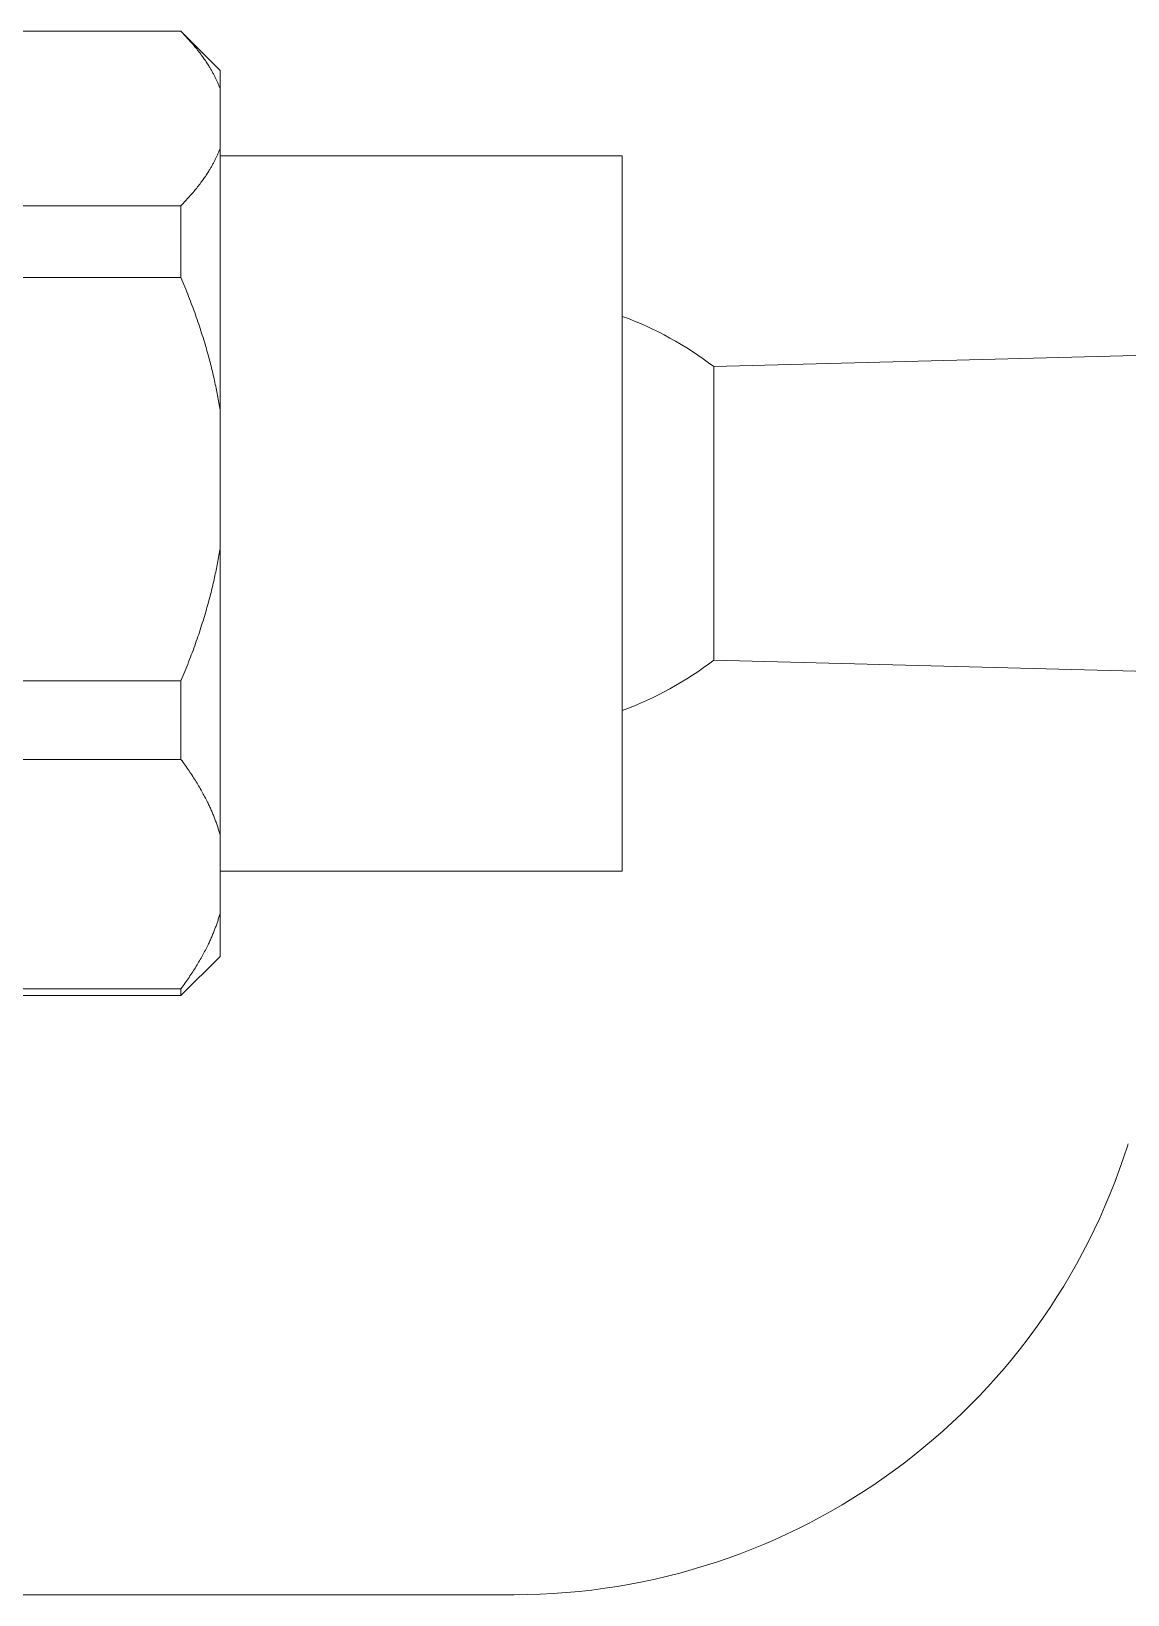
# Model space of a CAD drawing. Header units: millimetres. Extents: x 72 to 2826, y -203 to 794.
# Drawn here: x 1758.1613 to 1758.2149, y 386.011 to 386.0873 of the extents above; entities that cross this region are included whole.
import ezdxf

# ---------------------------------------------------------------- set-up
doc = ezdxf.new("R2010")
doc.units = ezdxf.units.MM
doc.layers.add('mobiliario', color=252, linetype='Continuous', lineweight=9)

# ---------------------------------------------------------------- blocks, each defined once
blk = doc.blocks.new('SE2')
at = {"layer": 'mobiliario'}
for q in [(128.3507127086128, 393.0225371118055), (154.1958411798507, 393.0225371118055)]:
    blk.add_line((154.1481483859375, 393.0225371118055), q, dxfattribs=at)
for centre, radius, start, end in [((154.1958411798507, 385.9156171118053), 7.106919999999995, 17.55821374510212, 90), ((-173.4382496115718, 282.2468913631313), 350.7510704624746, 17.55550343394372, 17.55821374510193)]:
    blk.add_arc(centre, radius, start, end, dxfattribs=at)
blk = doc.blocks.new('110-32-planta')
at = {"layer": 'mobiliario'}
for p, q in [((7.808806745959059, 4.103460785726351), (7.798299557537943, 4.103460785726351)), ((7.808806745959059, 4.10312668568174), (7.798299557537943, 4.10312668568174)), ((7.808806745959059, 4.10312668568174), (7.808806745959059, 4.103460785726351)), ((7.810715557537947, 4.101551974147465), (7.808806745959059, 4.103460785726351)), ((7.810715557537947, 4.101551974147465), (7.810715557537947, 4.09944799730886)), ((7.810715557537947, 4.095608844944774), (7.810715557537947, 4.09944799730886)), ((7.810715557537947, 4.09738078572635), (7.830363557537942, 4.09738078572635)), ((7.830363557537942, 4.062436785726351), (7.830363557537942, 4.09738078572635)), ((7.810715557537947, 4.095608844944774), (7.810715557537947, 4.081617057147646)), ((7.808806745959059, 4.091930156571894), (7.798299557537943, 4.091930156571894)), ((7.808806745959059, 4.088094379274139), (7.808806745959059, 4.091930156571894)), ((7.834830757537942, 4.087076785726349), (7.892936484396095, 4.088612026595303)), ((7.808806745959059, 4.088094379274139), (7.799520969953497, 4.088094379274139)), ((7.834830757537942, 4.072740785726348), (7.834830757537942, 4.087076785726349)), ((7.810715557537947, 4.074857194926583), (7.810715557537947, 4.081617057147646)), ((7.810715557537947, 4.074857194926583), (7.810715557537947, 4.062077845565134)), ((7.834830757537942, 4.072740785726348), (7.892936484396095, 4.071205544857396)), ((7.808806745959059, 4.068379872800089), (7.798464981326957, 4.068379872800089)), ((7.808806745959059, 4.064876479318752), (7.808806745959059, 4.068379872800089)), ((7.808806745959059, 4.064876479318752), (7.798299557537943, 4.064876479318752)), ((7.810715557537947, 4.062436785726351), (7.830363557537942, 4.062436785726351)), ((7.810715557537947, 4.059157135708158), (7.810715557537947, 4.062077845565134)), ((7.810715557537947, 4.059157135708158), (7.810715557537947, 4.058265597305237)), ((7.810715557537947, 4.058265597305237), (7.808806745959059, 4.05635678572635)), ((7.808806745959059, 4.056358501954544), (7.798299557537943, 4.056358501954544)), ((7.808806745959059, 4.05635678572635), (7.798299557537943, 4.05635678572635)), ((7.808806745959059, 4.05635678572635), (7.808806745959059, 4.056358501954544))]:
    blk.add_line(p, q, dxfattribs=at)
for centre, start, end in [((7.824594500488777, 4.073763482508014), 52.44424076723617, 69.90808837350905), ((7.824594500488777, 4.086054088944685), 290.091911626491, 307.5557592327635)]:
    blk.add_arc(centre, 0.0167935999999998, start, end, dxfattribs=at)
for points, weights in [([(7.810715557537947, 4.09944799730886), (7.810228169021612, 4.101209657086773), (7.808806745959059, 4.103126685681743)], [1.312043869455251, 1.297345514403761, 1.256300356945755]), ([(7.808806745959059, 4.091930156571891), (7.810228169021612, 4.093847185166858), (7.810715557537947, 4.095608844944774)], [1.256300356945754, 1.297345514403761, 1.312043869455251]), ([(7.810715557537947, 4.081617057147643), (7.810228169021612, 4.08471893387713), (7.808806745959059, 4.088094379274143)], [1.312043869455252, 1.297345514403762, 1.256300356945754]), ([(7.808806745959059, 4.068379872800083), (7.810228169021612, 4.071755318197105), (7.810715557537947, 4.074857194926586)], [1.256300356945754, 1.297345514403762, 1.312043869455252]), ([(7.810715557537947, 4.062077845565138), (7.810228169021612, 4.063418062516699), (7.808806745959059, 4.064876479318752)], [1.31204386945525, 1.29734551440376, 1.256300356945754]), ([(7.808806745959059, 4.056358501954544), (7.810228169021612, 4.057816918756596), (7.810715557537947, 4.059157135708161)], [1.256300356945753, 1.29734551440376, 1.31204386945525])]:
    blk.add_rational_spline(points, weights, degree=2, dxfattribs=at)

msp = doc.modelspace()

# ---------------------------------------------------------------- block references
at = {"xscale": -0.0044247438065974, "yscale": 0.0044247438065974, "zscale": 0.0044247438065974, "rotation": 180}
msp.add_blockref('SE2', (1757.502621598068, 387.7499937321006), dxfattribs=at)
at = {"xscale": -1, "rotation": 180}
msp.add_blockref('110-32-planta', (1750.359829783529, 390.1437010724519), dxfattribs=at)

doc.saveas('drawing.dxf')
